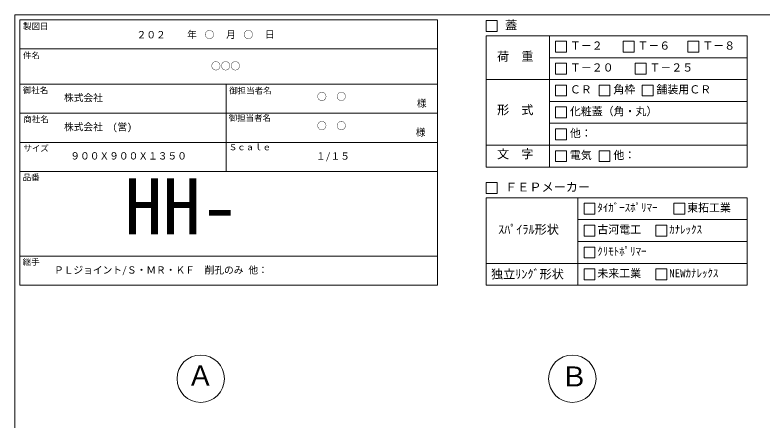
# Model space of a CAD drawing. Units: millimetres, scale not verified. Extents: x -4890 to 18490, y -2282 to 2282.
# Drawn here: x -1230 to 1846, y 616 to 2282 of the extents above; entities that cross this region are included whole.
import ezdxf
from ezdxf.enums import TextEntityAlignment as Align

# ---------------------------------------------------------------- set-up
doc = ezdxf.new("R2010")
doc.units = ezdxf.units.MM
doc.header["$LTSCALE"] = 10
doc.linetypes.add('DASHED1', pattern=[1.8, 1.2, -0.6])
for name, color, linetype, lineweight in [('0-2_waku', 7, 'Continuous', 18), ('0-3_gaikei', 7, 'Continuous', 18), ('0-4_kakure', 7, 'DASHED1', 5), ('0-D_文字１', 7, 'Continuous', 18)]:
    doc.layers.add(name, color=color, linetype=linetype, lineweight=lineweight)
doc.styles.add('ＭＳ ゴシック', font='')
doc.styles.get('ＭＳ ゴシック').set_extended_font_data('MS Gothic')

msp = doc.modelspace()

# ---------------------------------------------------------------- linework, layer by layer
at = {"layer": '0-2_waku'}
for p, q in [((-1230, 2282.05), (-1230, -1992.95)), ((-1230, 2282.05), (4890, 2282.05)), ((-1210, 2262.05), (-1210, 1170.05)), ((-1210, 2262.05), (510, 2262.05)), ((-1210, 2262.05), (-1210, 1170.05)), ((-1210, 2262.05), (510, 2262.05)), ((-1210, 2262.05), (-1210, 1170.05)), ((510, 2262.05), (510, 1170.05)), ((710, 2196.27), (1785, 2196.27)), ((710, 2196.27), (710, 1656.27)), ((970.66, 2196.27), (970.66, 1656.27)), ((1785, 2196.27), (1785, 1656.27)), ((-1210, 2142.05), (510, 2142.05)), ((-1210, 2142.05), (510, 2142.05)), ((-1210, 2142.05), (510, 2142.05)), ((-1210, 2142.05), (510, 2142.05)), ((970.66, 2106.27), (1785, 2106.27)), ((710, 2016.27), (1785, 2016.27)), ((-1210, 1998.05), (510, 1998.05)), ((-1210, 1998.05), (510, 1998.05)), ((-360, 1998.05), (-360, 1638.05)), ((970.66, 1926.27), (1785, 1926.27)), ((-1210, 1878.05), (510, 1878.05)), ((970.66, 1836.27), (1785, 1836.27)), ((-1210, 1758.05), (510, 1758.05)), ((710, 1746.27), (1785, 1746.27)), ((-1210, 1638.05), (510, 1638.05)), ((710, 1656.27), (1785, 1656.27)), ((710, 1530.05), (1785, 1530.05)), ((710, 1530.05), (710, 1170.05)), ((1087.81, 1530.05), (1087.81, 1170.05)), ((1785, 1530.05), (1785, 1170.05)), ((1087.81, 1440.05), (1785, 1440.05)), ((1087.81, 1350.05), (1785, 1350.05)), ((-1210, 1290.05), (510, 1290.05)), ((710, 1260.05), (1785, 1260.05)), ((-1210, 1170.05), (510, 1170.05)), ((710, 1170.05), (1785, 1170.05)), ((710, 1170.05), (1785, 1170.05))]:
    msp.add_line(p, q, dxfattribs=at)
at = {"layer": '0-3_gaikei'}
for centre in [(-465, 785.8), (1065, 785.8)]:
    msp.add_circle(centre, 97.5, dxfattribs=at)
at = {"layer": '0-D_文字１'}
for p, q in [((710, 2259.08), (710, 2214.08)), ((710, 2214.08), (755, 2214.08)), ((995.97, 2173.77), (1040.97, 2173.77)), ((995.97, 2173.77), (995.97, 2128.77)), ((995.97, 2173.77), (995.97, 2128.77)), ((995.97, 2173.77), (1040.97, 2173.77)), ((995.97, 2173.77), (995.97, 2128.77)), ((995.97, 2173.77), (1040.97, 2173.77)), ((1040.97, 2173.77), (1040.97, 2128.77)), ((1040.97, 2173.77), (1040.97, 2128.77)), ((1040.97, 2173.77), (1040.97, 2128.77)), ((1274.05, 2173.77), (1319.05, 2173.77)), ((1274.05, 2173.77), (1274.05, 2128.77)), ((1319.05, 2173.77), (1319.05, 2128.77)), ((1541.25, 2173.77), (1586.25, 2173.77)), ((1541.25, 2173.77), (1541.25, 2128.77)), ((1586.25, 2173.77), (1586.25, 2128.77)), ((995.97, 2128.77), (1040.97, 2128.77)), ((995.97, 2128.77), (1040.97, 2128.77)), ((995.97, 2128.77), (1040.97, 2128.77)), ((1274.05, 2128.77), (1319.05, 2128.77)), ((1541.25, 2128.77), (1586.25, 2128.77)), ((995.97, 2083.77), (1040.97, 2083.77)), ((995.97, 2083.77), (995.97, 2038.77)), ((1040.97, 2083.77), (1040.97, 2038.77)), ((1323.45, 2083.77), (1368.45, 2083.77)), ((1323.45, 2083.77), (1323.45, 2038.77)), ((1368.45, 2083.77), (1368.45, 2038.77)), ((995.97, 2038.77), (1040.97, 2038.77)), ((1323.45, 2038.77), (1368.45, 2038.77)), ((995.97, 1993.77), (1040.97, 1993.77)), ((995.97, 1993.77), (995.97, 1948.77)), ((995.97, 1993.77), (995.97, 1948.77)), ((1040.97, 1993.77), (1040.97, 1948.77)), ((1040.97, 1993.77), (1040.97, 1948.77)), ((1174.96, 1993.77), (1219.96, 1993.77)), ((1174.96, 1993.77), (1174.96, 1948.77)), ((1219.96, 1993.77), (1219.96, 1948.77)), ((1352.47, 1993.77), (1397.47, 1993.77)), ((1352.47, 1993.77), (1352.47, 1948.77)), ((1397.47, 1993.77), (1397.47, 1948.77)), ((995.97, 1948.77), (1040.97, 1948.77)), ((995.97, 1948.77), (1040.97, 1948.77)), ((1174.96, 1948.77), (1219.96, 1948.77)), ((1352.47, 1948.77), (1397.47, 1948.77)), ((995.97, 1903.77), (995.97, 1858.77)), ((1040.97, 1903.77), (1040.97, 1858.77)), ((995.97, 1858.77), (1040.97, 1858.77)), ((995.97, 1813.77), (1040.97, 1813.77)), ((995.97, 1813.77), (995.97, 1768.77)), ((995.97, 1813.77), (995.97, 1768.77)), ((1040.97, 1813.77), (1040.97, 1768.77)), ((1040.97, 1813.77), (1040.97, 1768.77)), ((995.97, 1768.77), (1040.97, 1768.77)), ((995.97, 1768.77), (1040.97, 1768.77)), ((995.97, 1723.77), (995.97, 1678.77)), ((1174.96, 1723.77), (1174.96, 1678.77)), ((995.97, 1678.77), (1040.97, 1678.77)), ((1174.96, 1678.77), (1219.96, 1678.77)), ((710, 1592.86), (710, 1547.86)), ((710, 1547.86), (755, 1547.86)), ((1113.11, 1507.55), (1113.11, 1462.55)), ((1482.7, 1507.55), (1527.7, 1507.55)), ((1482.7, 1507.55), (1482.7, 1462.55)), ((1482.7, 1507.55), (1527.7, 1507.55)), ((1482.7, 1507.55), (1482.7, 1462.55)), ((1482.7, 1507.55), (1527.7, 1507.55)), ((1482.7, 1507.55), (1482.7, 1462.55)), ((1527.7, 1507.55), (1527.7, 1462.55)), ((1527.7, 1507.55), (1527.7, 1462.55)), ((1527.7, 1507.55), (1527.7, 1462.55)), ((1113.11, 1462.55), (1158.11, 1462.55)), ((1482.7, 1462.55), (1527.7, 1462.55)), ((1482.7, 1462.55), (1527.7, 1462.55)), ((1482.7, 1462.55), (1527.7, 1462.55)), ((1113.11, 1417.55), (1158.11, 1417.55)), ((1113.11, 1417.55), (1113.11, 1372.55)), ((1158.11, 1417.55), (1158.11, 1372.55)), ((1409.02, 1417.55), (1409.02, 1372.55)), ((1113.11, 1372.55), (1158.11, 1372.55)), ((1409.02, 1372.55), (1454.02, 1372.55)), ((1113.11, 1327.55), (1113.11, 1282.55)), ((1113.11, 1282.55), (1158.11, 1282.55)), ((1113.11, 1237.55), (1158.11, 1237.55)), ((1113.11, 1237.55), (1113.11, 1192.55)), ((1158.11, 1237.55), (1158.11, 1192.55)), ((1409.02, 1237.55), (1454.02, 1237.55)), ((1409.02, 1237.55), (1409.02, 1192.55)), ((1454.02, 1237.55), (1454.02, 1192.55)), ((1113.11, 1192.55), (1158.11, 1192.55)), ((1409.02, 1192.55), (1454.02, 1192.55))]:
    msp.add_line(p, q, dxfattribs=at)
for points in [[(710, 2259.08), (755, 2259.08), (755, 2214.08)], [(710, 2259.08), (755, 2259.08), (755, 2214.08)], [(995.97, 1993.77), (1040.97, 1993.77), (1040.97, 1948.77)], [(995.97, 1993.77), (995.97, 1948.77), (1040.97, 1948.77)], [(995.97, 1903.77), (1040.97, 1903.77), (1040.97, 1858.77)], [(995.97, 1813.77), (1040.97, 1813.77), (1040.97, 1768.77)], [(995.97, 1813.77), (995.97, 1768.77), (1040.97, 1768.77)], [(995.97, 1723.77), (1040.97, 1723.77), (1040.97, 1678.77)], [(1174.96, 1723.77), (1219.96, 1723.77), (1219.96, 1678.77)], [(710, 1592.86), (755, 1592.86), (755, 1547.86)], [(1113.11, 1507.55), (1158.11, 1507.55), (1158.11, 1462.55)], [(1409.02, 1417.55), (1454.02, 1417.55), (1454.02, 1372.55)], [(1113.11, 1327.55), (1158.11, 1327.55), (1158.11, 1282.55)]]:
    msp.add_lwpolyline(points, dxfattribs=at)

# ---------------------------------------------------------------- texts
at = {"layer": '0-4_kakure', "style": 'ＭＳ ゴシック'}
for s, p in [('\u3000\u3000２０２\u3000\u3000\u3000\u3000○\u3000\u3000\u3000○', (-809.17, 2177.21)), ('○○○', (-422.49, 2048.39)), ('株式会社', (-1028, 1918.13)), ('○\u3000○', (13.78, 1922.51)), ('株式会社\u3000(営)', (-1028, 1798.13)), ('○\u3000○', (13.78, 1802.51))]:
    msp.add_text(s, height=29.33, dxfattribs=at).set_placement(p, align=Align.BOTTOM_LEFT)
at = {"layer": '0-D_文字１', "style": 'ＭＳ ゴシック'}
for s, height, p in [('製図日', 24.93, (-1196.73, 2215.6)), ('蓋', 36.66, (788.08, 2211.16)), ('\u3000\u3000年\u3000\u3000\u3000月\u3000\u3000\u3000日', 29.33, (-600.69, 2177.99)), ('Ｔ－２', 32.99, (1055.11, 2129.25)), ('Ｔ－６', 32.99, (1333.19, 2129.25)), ('Ｔ－８', 32.99, (1600.4, 2129.25)), ('件名', 24.93, (-1196.73, 2095.6)), ('荷\u3000重', 36.66, (754.96, 2082.46)), ('Ｔ－２０', 32.99, (1055.11, 2039.25)), ('Ｔ－２５', 32.99, (1382.59, 2039.25)), ('御社名', 24.93, (-1197.71, 1952.59)), ('御担当者名', 24.93, (-347.8, 1950.38)), ('御担当者名', 24.93, (-347.8, 1950.38)), ('ＣＲ', 32.99, (1055.11, 1949.25)), ('角枠', 32.99, (1234.1, 1949.25)), ('舗装用ＣＲ', 32.99, (1411.61, 1949.25)), ('様', 29.33, (424.95, 1894.88)), ('形\u3000式', 36.66, (754.96, 1862.5)), ('化粧蓋（角・丸）', 32.99, (1055.11, 1859.25)), ('商社名', 24.93, (-1195.1, 1833.55)), ('御担当者名', 24.93, (-350.01, 1838.07)), ('様', 29.33, (420.46, 1775.96)), ('他：', 32.99, (1055.11, 1769.25)), ('サイズ', 24.93, (-1195.1, 1713.55)), ('Ｓｃａｌｅ', 24.93, (-350.01, 1718.07)), ('文\u3000字', 36.66, (754.96, 1681.02)), ('電気', 32.99, (1055.11, 1679.25)), ('他：', 32.99, (1234.1, 1679.25)), ('９００Ｘ９００Ｘ１３５０', 29.33, (-1002.01, 1678.61)), ('１/１５', 29.33, (9.37, 1677.78)), ('品番', 24.93, (-1198.1, 1593.91)), ('HH-', 230.9, (-779.27, 1309.88)), ('ＦＥＰメーカー', 36.66, (788.08, 1544.94)), ('ﾀｲｶﾞｰｽﾎﾟﾘﾏｰ', 32.99, (1168.08, 1463.03)), ('東拓工業', 32.99, (1537.67, 1463.03)), ('ｽﾊﾟｲﾗﾙ形状', 36.66, (759.62, 1370.39)), ('古河電工', 32.99, (1168.08, 1373.03)), ('ｶﾅﾚｯｸｽ', 32.99, (1463.99, 1373.03)), ('ｸﾘﾓﾄﾎﾟﾘﾏｰ', 32.99, (1168.08, 1283.03)), ('継手', 24.93, (-1198.1, 1245.91)), ('ＰＬジョイント/Ｓ・ＭＲ・ＫＦ\u3000削孔のみ 他：', 29.33, (-1069.01, 1209.25)), ('独立ﾘﾝｸﾞ形状', 36.66, (730.08, 1186.9)), ('未来工業', 32.99, (1168.08, 1193.03)), ('NEWｶﾅﾚｯｸｽ', 32.99, (1463.99, 1193.03)), ('Ａ', 82.48, (-522.43, 732.75)), ('Ｂ', 82.48, (1016.14, 729.03))]:
    msp.add_text(s, height=height, dxfattribs=at).set_placement(p, align=Align.BOTTOM_LEFT)

doc.saveas('drawing.dxf')
